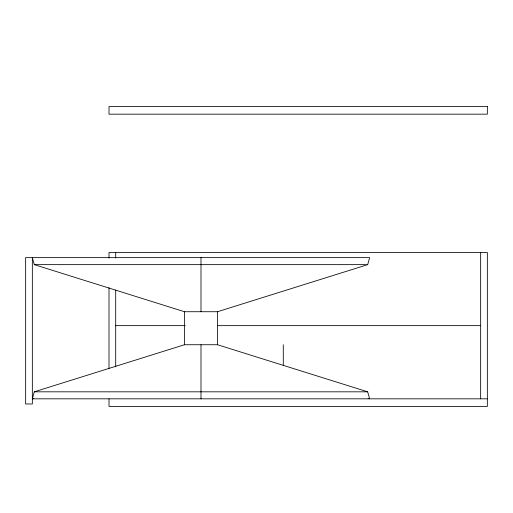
<?xml version="1.0" encoding="UTF-8"?>
<svg xmlns="http://www.w3.org/2000/svg" width="513" height="513" viewBox="0 0 513 513"><rect width="100%" height="100%" fill="white"/><g stroke="black" fill="none" stroke-linecap="round" stroke-linejoin="round"><path stroke-width="0.77" d="M487.35 398.825L32.345 398.825L34.294 391.823L184.481 344.736L217.499 344.736L367.693 391.823L369.642 398.825L368.116 398.345M367.693 264.644L369.642 257.635L25.65 257.635L25.65 403.975L32.345 403.975L32.345 257.635L34.294 264.644L184.481 311.724L217.499 311.724L367.693 264.644L34.294 264.644M32.345 398.825L33.864 398.345M115.701 325.652L185.328 325.652M217.345 325.652L480.655 325.652M34.294 391.823L367.693 391.823M480.655 252.486L480.655 398.825M283.279 344.736L283.279 365.487M217.499 311.724L217.499 344.736M200.993 257.635L200.993 311.724M200.993 344.736L200.993 398.825M184.481 311.724L184.481 344.736M115.701 252.486L115.701 258.084M115.701 290.069L115.701 366.84M109.006 258.084L109.006 252.486L487.35 252.486L487.35 406.411L109.006 406.411L109.006 398.825M109.006 287.671L109.006 368.437M487.35 106.589L109.006 106.589L109.006 114.175L487.35 114.175L487.35 106.589"/></g></svg>
